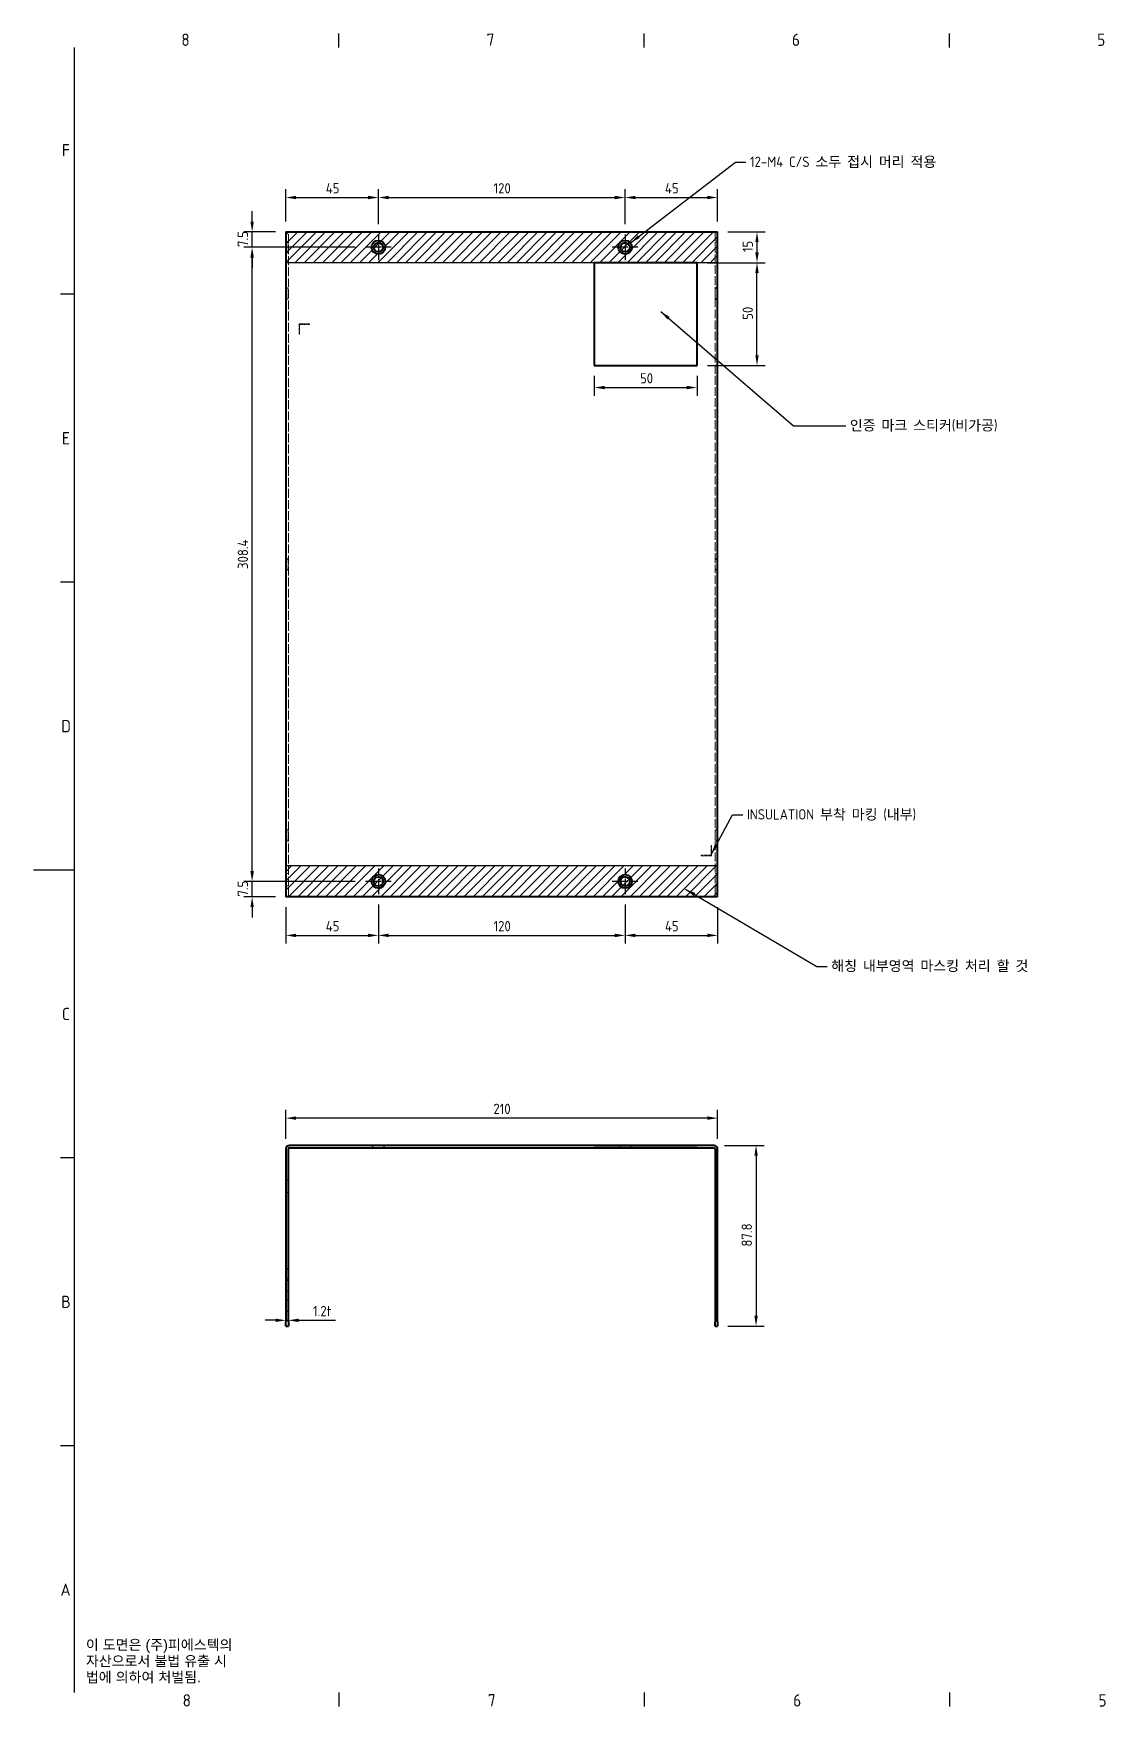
# Model space of a CAD drawing. Header units: millimetres. Extents: x 0 to 1188, y 0 to 840.
# Drawn here: x 0 to 521, y 13 to 827 of the extents above; entities that cross this region are included whole.
import ezdxf

# ---------------------------------------------------------------- set-up
doc = ezdxf.new("R2010")
doc.units = ezdxf.units.MM
doc.header["$LTSCALE"] = 2
doc.linetypes.add('CHAIN', pattern=[0.3543, 0.2362, -0.0295, 0.0591, -0.0295])
doc.linetypes.add('DASHED', pattern=[0.2067, 0.1654, -0.0413])
doc.layers.get('0').update_dxf_attribs({"color": 3, "lineweight": 25})
for name, color, linetype, lineweight in [('가려진 것(ISO)', 2, 'DASHED', 18), ('가시적인 것(ISO)', 3, 'Continuous', 40), ('경계(ISO)', 7, 'Continuous', 25), ('기호(ISO)', 5, 'Continuous', 25), ('스케치 형상(ISO)', 3, 'Continuous', 25), ('중심 표식(ISO)', 1, 'Continuous', 25), ('치수(ISO)', 2, 'Continuous', 25), ('해치(ISO)', 7, 'Continuous', 18)]:
    doc.layers.add(name, color=color, linetype=linetype, lineweight=lineweight)
doc.styles.add('문자 텍스트_PSTEK_POSCO', font='isocp.shx')
doc.styles.add('치수 텍스트_PSTEK_POSCO', font='isocp.shx')
doc.dimstyles.new('치수_PSTEK_POSCO', dxfattribs={"dimscale": 2, "dimtxt": 2.5, "dimasz": 2.5, "dimexe": 2, "dimexo": 2.5, "dimgap": 1, "dimtad": 1, "dimrnd": 1e-08, "dimdsep": 46, "dimtxsty": '치수 텍스트_PSTEK_POSCO', "dimcen": 0.09, "dimdle": 10, "dimclrd": 7, "dimclre": 7, "dimclrt": 2, "dimadec": 1, "dimazin": 2, "dimtfac": 1, "dimtmove": 0, "dimatfit": 3, "dimfxl": 0, "dimtolj": 1, "dimlwd": -1, "dimlwe": -1, "dimarcsym": 0})
doc.dimstyles.new('치수_PSTEK_POSCO$7', dxfattribs={"dimscale": 2, "dimtxt": 2.5, "dimasz": 2.5, "dimexe": 2, "dimexo": 2.5, "dimgap": 1, "dimtad": 1, "dimrnd": 1e-08, "dimdsep": 46, "dimtxsty": '치수 텍스트_PSTEK_POSCO', "dimcen": 0.09, "dimdle": 10, "dimclrd": 7, "dimclre": 7, "dimclrt": 2, "dimadec": 1, "dimazin": 2, "dimtfac": 1, "dimtmove": 0, "dimatfit": 3, "dimfxl": 0, "dimtolj": 1, "dimlwd": -1, "dimlwe": -1, "dimarcsym": 0})
pattern_1 = [(45, (0, 0), (-2.245064, 2.245064), [])]

# ---------------------------------------------------------------- blocks, each defined once
blk = doc.blocks.new('경계 Default Border')
at = {"layer": '경계(ISO)'}
for p, q in [((74.25, 410), (74.25, 413.4)), ((148.5, 410), (148.5, 413.4)), ((222.75, 410), (222.75, 413.4)), ((10, 350), (6.6, 350)), ((10, 280), (6.6, 280)), ((10, 140), (6.6, 140)), ((10, 70), (6.6, 70)), ((74.25, 10), (74.25, 6.6)), ((148.5, 10), (148.5, 6.6)), ((222.75, 10), (222.75, 6.6))]:
    blk.add_line(p, q, dxfattribs=at)
at = {"layer": '경계(ISO)', "flags": 128}
for points in [[(10, 10), (10, 410)], [(0, 210), (10, 210)]]:
    blk.add_lwpolyline(points, dxfattribs=at)
at = {"layer": '경계(ISO)', "color": 2, "char_height": 3, "attachment_point": 7, "style": '문자 텍스트_PSTEK_POSCO'}
for s, insert in [('8', (35.96, 410.37)), ('7', (110.21, 410.39)), ('6', (184.46, 410.37)), ('5', (258.71, 410.37)), ('F', (6.93, 383.5)), ('E', (6.93, 313.47)), ('D', (6.77, 243.47)), ('C', (6.93, 173.47)), ('B', (6.77, 103.47)), ('A', (6.6, 33.49)), ('8', (36.27, 6.57)), ('7', (110.52, 6.59)), ('6', (184.77, 6.57)), ('5', (259.02, 6.57))]:
    blk.add_mtext(s, dxfattribs=dict(at, insert=insert))
blk = doc.blocks.new('*D22')
at = {"layer": 'Defpoints', "color": 0}
for p in [(331.08, 285.99), (332.78, 198.19), (351.47, 198.19)]:
    blk.add_point(p, dxfattribs=at)
at = {"layer": '치수(ISO)', "color": 7}
for p, q in [((336.08, 285.99), (355.47, 285.99)), ((351.47, 280.99), (351.47, 203.19)), ((337.78, 198.19), (355.47, 198.19))]:
    blk.add_line(p, q, dxfattribs=at)
for points in [[(350.64, 280.99), (352.31, 280.99), (351.47, 285.99)], [(350.64, 203.19), (352.31, 203.19), (351.47, 198.19)]]:
    blk.add_solid(points, dxfattribs=at)
at = {"layer": '치수(ISO)', "color": 2, "insert": (346.97, 236.84), "char_height": 5, "attachment_point": 4, "rotation": 90, "style": '치수 텍스트_PSTEK_POSCO'}
blk.add_mtext('\\A1;87.8', dxfattribs=at)
blk = doc.blocks.new('*D23')
at = {"layer": 'Defpoints', "color": 0}
for p in [(122.78, 299.3), (122.78, 284.29), (332.78, 284.29)]:
    blk.add_point(p, dxfattribs=at)
at = {"layer": '치수(ISO)', "color": 7}
for p, q in [((122.78, 289.29), (122.78, 303.3)), ((332.78, 289.29), (332.78, 303.3)), ((327.78, 299.3), (127.78, 299.3))]:
    blk.add_line(p, q, dxfattribs=at)
for points in [[(127.78, 300.14), (127.78, 298.47), (122.78, 299.3)], [(327.78, 300.14), (327.78, 298.47), (332.78, 299.3)]]:
    blk.add_solid(points, dxfattribs=at)
at = {"layer": '치수(ISO)', "color": 2, "insert": (223.71, 303.81), "char_height": 5, "attachment_point": 4, "style": '치수 텍스트_PSTEK_POSCO'}
blk.add_mtext('\\A1;210', dxfattribs=at)
blk = doc.blocks.new('*D24')
at = {"layer": 'Defpoints', "color": 0}
for p in [(122.78, 406.92), (167.78, 408.17), (167.78, 388.17)]:
    blk.add_point(p, dxfattribs=at)
at = {"layer": '치수(ISO)', "color": 7}
for p, q in [((122.78, 401.92), (122.78, 384.17)), ((167.78, 403.17), (167.78, 384.17)), ((127.78, 388.17), (162.78, 388.17))]:
    blk.add_line(p, q, dxfattribs=at)
for points in [[(127.78, 389), (127.78, 387.33), (122.78, 388.17)], [(162.78, 389), (162.78, 387.33), (167.78, 388.17)]]:
    blk.add_solid(points, dxfattribs=at)
at = {"layer": '치수(ISO)', "color": 2, "insert": (142.18, 392.67), "char_height": 5, "attachment_point": 4, "style": '치수 텍스트_PSTEK_POSCO'}
blk.add_mtext('\\A1;45', dxfattribs=at)
blk = doc.blocks.new('*D25')
at = {"layer": 'Defpoints', "color": 0}
for p in [(167.78, 408.17), (287.78, 408.17), (287.78, 388.17)]:
    blk.add_point(p, dxfattribs=at)
at = {"layer": '치수(ISO)', "color": 7}
for p, q in [((167.78, 403.17), (167.78, 384.17)), ((287.78, 403.17), (287.78, 384.17)), ((172.78, 388.17), (282.78, 388.17))]:
    blk.add_line(p, q, dxfattribs=at)
for points in [[(172.78, 389), (172.78, 387.33), (167.78, 388.17)], [(282.78, 389), (282.78, 387.33), (287.78, 388.17)]]:
    blk.add_solid(points, dxfattribs=at)
at = {"layer": '치수(ISO)', "color": 2, "insert": (223.78, 392.67), "char_height": 5, "attachment_point": 4, "style": '치수 텍스트_PSTEK_POSCO'}
blk.add_mtext('\\A1;120', dxfattribs=at)
blk = doc.blocks.new('*D26')
at = {"layer": 'Defpoints', "color": 0}
for p in [(287.78, 408.17), (332.78, 406.92), (332.78, 388.17)]:
    blk.add_point(p, dxfattribs=at)
at = {"layer": '치수(ISO)', "color": 7}
for p, q in [((287.78, 403.17), (287.78, 384.17)), ((332.78, 401.92), (332.78, 384.17)), ((292.78, 388.17), (327.78, 388.17))]:
    blk.add_line(p, q, dxfattribs=at)
for points in [[(292.78, 389), (292.78, 387.33), (287.78, 388.17)], [(327.78, 389), (327.78, 387.33), (332.78, 388.17)]]:
    blk.add_solid(points, dxfattribs=at)
at = {"layer": '치수(ISO)', "color": 2, "insert": (307.18, 392.67), "char_height": 5, "attachment_point": 4, "style": '치수 텍스트_PSTEK_POSCO'}
blk.add_mtext('\\A1;45', dxfattribs=at)
blk = doc.blocks.new('*D38')
at = {"layer": 'Defpoints', "color": 0}
for p in [(106.36, 414.42), (122.78, 406.92), (161.53, 414.42)]:
    blk.add_point(p, dxfattribs=at)
at = {"layer": '치수(ISO)', "color": 7}
for p, q in [((106.36, 419.42), (106.36, 424.42)), ((156.53, 414.42), (102.36, 414.42)), ((117.78, 406.92), (102.36, 406.92)), ((106.36, 406.92), (106.36, 414.42)), ((106.36, 401.92), (106.36, 396.92))]:
    blk.add_line(p, q, dxfattribs=at)
for points in [[(105.53, 419.42), (107.2, 419.42), (106.36, 414.42)], [(105.53, 401.92), (107.2, 401.92), (106.36, 406.92)]]:
    blk.add_solid(points, dxfattribs=at)
at = {"layer": '치수(ISO)', "color": 2, "insert": (101.86, 407.06), "char_height": 5, "attachment_point": 4, "rotation": 90, "style": '치수 텍스트_PSTEK_POSCO'}
blk.add_mtext('\\A1;7.5', dxfattribs=at)
blk = doc.blocks.new('*D39')
at = {"layer": 'Defpoints', "color": 0}
for p in [(106.36, 722.82), (161.53, 722.82), (161.53, 414.42)]:
    blk.add_point(p, dxfattribs=at)
at = {"layer": '치수(ISO)', "color": 7}
for p, q in [((156.53, 722.82), (102.36, 722.82)), ((106.36, 419.42), (106.36, 717.82)), ((156.53, 414.42), (102.36, 414.42))]:
    blk.add_line(p, q, dxfattribs=at)
for points in [[(105.53, 717.82), (107.2, 717.82), (106.36, 722.82)], [(105.53, 419.42), (107.2, 419.42), (106.36, 414.42)]]:
    blk.add_solid(points, dxfattribs=at)
at = {"layer": '치수(ISO)', "color": 2, "insert": (101.86, 566.37), "char_height": 5, "attachment_point": 4, "rotation": 90, "style": '치수 텍스트_PSTEK_POSCO'}
blk.add_mtext('\\A1;308.4', dxfattribs=at)
blk = doc.blocks.new('*D40')
at = {"layer": 'Defpoints', "color": 0}
for p in [(106.36, 730.32), (122.78, 730.32), (161.53, 722.82)]:
    blk.add_point(p, dxfattribs=at)
at = {"layer": '치수(ISO)', "color": 7}
for p, q in [((106.36, 735.32), (106.36, 740.32)), ((117.78, 730.32), (102.36, 730.32)), ((106.36, 722.82), (106.36, 730.32)), ((156.53, 722.82), (102.36, 722.82)), ((106.36, 717.82), (106.36, 712.82))]:
    blk.add_line(p, q, dxfattribs=at)
for points in [[(105.53, 735.32), (107.2, 735.32), (106.36, 730.32)], [(105.53, 717.82), (107.2, 717.82), (106.36, 722.82)]]:
    blk.add_solid(points, dxfattribs=at)
at = {"layer": '치수(ISO)', "color": 2, "insert": (101.86, 722.96), "char_height": 5, "attachment_point": 4, "rotation": 90, "style": '치수 텍스트_PSTEK_POSCO'}
blk.add_mtext('\\A1;7.5', dxfattribs=at)
blk = doc.blocks.new('*D41')
at = {"layer": 'Defpoints', "color": 0}
for p in [(167.78, 747.01), (122.78, 730.32), (167.78, 729.07)]:
    blk.add_point(p, dxfattribs=at)
at = {"layer": '치수(ISO)', "color": 7}
for p, q in [((122.78, 735.32), (122.78, 751.01)), ((167.78, 734.07), (167.78, 751.01)), ((127.78, 747.01), (162.78, 747.01))]:
    blk.add_line(p, q, dxfattribs=at)
for points in [[(127.78, 747.85), (127.78, 746.18), (122.78, 747.01)], [(162.78, 747.85), (162.78, 746.18), (167.78, 747.01)]]:
    blk.add_solid(points, dxfattribs=at)
at = {"layer": '치수(ISO)', "color": 2, "insert": (142.18, 751.51), "char_height": 5, "attachment_point": 4, "style": '치수 텍스트_PSTEK_POSCO'}
blk.add_mtext('\\A1;45', dxfattribs=at)
blk = doc.blocks.new('*D42')
at = {"layer": 'Defpoints', "color": 0}
for p in [(287.78, 747.01), (167.78, 729.07), (287.78, 729.07)]:
    blk.add_point(p, dxfattribs=at)
at = {"layer": '치수(ISO)', "color": 7}
for p, q in [((167.78, 734.07), (167.78, 751.01)), ((287.78, 734.07), (287.78, 751.01)), ((172.78, 747.01), (282.78, 747.01))]:
    blk.add_line(p, q, dxfattribs=at)
for points in [[(172.78, 747.85), (172.78, 746.18), (167.78, 747.01)], [(282.78, 747.85), (282.78, 746.18), (287.78, 747.01)]]:
    blk.add_solid(points, dxfattribs=at)
at = {"layer": '치수(ISO)', "color": 2, "insert": (223.78, 751.51), "char_height": 5, "attachment_point": 4, "style": '치수 텍스트_PSTEK_POSCO'}
blk.add_mtext('\\A1;120', dxfattribs=at)
blk = doc.blocks.new('*D43')
at = {"layer": 'Defpoints', "color": 0}
for p in [(332.78, 747.01), (287.78, 729.07), (332.78, 730.32)]:
    blk.add_point(p, dxfattribs=at)
at = {"layer": '치수(ISO)', "color": 7}
for p, q in [((287.78, 734.07), (287.78, 751.01)), ((332.78, 735.32), (332.78, 751.01)), ((292.78, 747.01), (327.78, 747.01))]:
    blk.add_line(p, q, dxfattribs=at)
for points in [[(292.78, 747.85), (292.78, 746.18), (287.78, 747.01)], [(327.78, 747.85), (327.78, 746.18), (332.78, 747.01)]]:
    blk.add_solid(points, dxfattribs=at)
at = {"layer": '치수(ISO)', "color": 2, "insert": (307.18, 751.51), "char_height": 5, "attachment_point": 4, "style": '치수 텍스트_PSTEK_POSCO'}
blk.add_mtext('\\A1;45', dxfattribs=at)
blk = doc.blocks.new('*D44')
at = {"layer": 'Defpoints', "color": 0}
for p in [(332.78, 730.32), (322.78, 715.32), (351.93, 715.32)]:
    blk.add_point(p, dxfattribs=at)
at = {"layer": '치수(ISO)', "color": 7}
for p, q in [((337.78, 730.32), (355.93, 730.32)), ((351.93, 725.32), (351.93, 720.32)), ((327.78, 715.32), (355.93, 715.32))]:
    blk.add_line(p, q, dxfattribs=at)
for points in [[(351.1, 725.32), (352.76, 725.32), (351.93, 730.32)], [(351.1, 720.32), (352.76, 720.32), (351.93, 715.32)]]:
    blk.add_solid(points, dxfattribs=at)
at = {"layer": '치수(ISO)', "color": 2, "insert": (347.43, 720.46), "char_height": 5, "attachment_point": 4, "rotation": 90, "style": '치수 텍스트_PSTEK_POSCO'}
blk.add_mtext('\\A1;15', dxfattribs=at)
blk = doc.blocks.new('*D45')
at = {"layer": 'Defpoints', "color": 0}
for p in [(322.78, 715.32), (351.93, 715.32), (322.78, 665.32)]:
    blk.add_point(p, dxfattribs=at)
at = {"layer": '치수(ISO)', "color": 7}
for p, q in [((327.78, 715.32), (355.93, 715.32)), ((351.93, 670.32), (351.93, 710.32)), ((327.78, 665.32), (355.93, 665.32))]:
    blk.add_line(p, q, dxfattribs=at)
for points in [[(351.1, 710.32), (352.76, 710.32), (351.93, 715.32)], [(351.1, 670.32), (352.76, 670.32), (351.93, 665.32)]]:
    blk.add_solid(points, dxfattribs=at)
at = {"layer": '치수(ISO)', "color": 2, "insert": (347.43, 687.57), "char_height": 5, "attachment_point": 4, "rotation": 90, "style": '치수 텍스트_PSTEK_POSCO'}
blk.add_mtext('\\A1;50', dxfattribs=at)
blk = doc.blocks.new('*D46')
at = {"layer": 'Defpoints', "color": 0}
for p in [(272.78, 665.32), (322.78, 665.32), (322.78, 654.59)]:
    blk.add_point(p, dxfattribs=at)
at = {"layer": '치수(ISO)', "color": 7}
for p, q in [((272.78, 660.32), (272.78, 650.59)), ((322.78, 660.32), (322.78, 650.59)), ((277.78, 654.59), (317.78, 654.59))]:
    blk.add_line(p, q, dxfattribs=at)
for points in [[(277.78, 655.42), (277.78, 653.76), (272.78, 654.59)], [(317.78, 655.42), (317.78, 653.76), (322.78, 654.59)]]:
    blk.add_solid(points, dxfattribs=at)
at = {"layer": '치수(ISO)', "color": 2, "insert": (295.03, 659.09), "char_height": 5, "attachment_point": 4, "style": '치수 텍스트_PSTEK_POSCO'}
blk.add_mtext('\\A1;50', dxfattribs=at)
blk = doc.blocks.new('*D48')
at = {"layer": 'Defpoints', "color": 0}
for p in [(122.78, 200.19), (123.98, 200.97), (123.98, 200.19)]:
    blk.add_point(p, dxfattribs=at)
at = {"layer": '치수(ISO)', "color": 7}
for p, q in [((117.78, 200.97), (112.78, 200.97)), ((122.78, 200.97), (123.98, 200.97)), ((128.98, 200.97), (146.98, 200.97))]:
    blk.add_line(p, q, dxfattribs=at)
for points in [[(117.78, 201.8), (117.78, 200.14), (122.78, 200.97)], [(128.98, 201.8), (128.98, 200.14), (123.98, 200.97)]]:
    blk.add_solid(points, dxfattribs=at)
at = {"layer": '치수(ISO)', "color": 2, "insert": (135.98, 205.47), "char_height": 5, "attachment_point": 4, "style": '치수 텍스트_PSTEK_POSCO'}
blk.add_mtext('\\A1;1.2t', dxfattribs=at)

msp = doc.modelspace()

# ---------------------------------------------------------------- hatches: boundary and pattern name
at = {"layer": '해치(ISO)'}
h = msp.add_hatch(dxfattribs=at)
h.set_pattern_fill('ANSI31', color=1, scale=25.4, style=0)
h.set_pattern_definition(pattern_1)
h.paths.add_polyline_path([(122.779, 730.318), (122.779, 715.318), (332.779, 715.329), (332.779, 730.318)])
h = msp.add_hatch(dxfattribs=at)
h.set_pattern_fill('ANSI31', color=1, scale=25.4, style=0)
h.set_pattern_definition(pattern_1)
h.paths.add_polyline_path([(122.779, 406.918), (332.779, 406.918), (332.779, 421.918), (122.779, 421.918)])

# ---------------------------------------------------------------- linework, layer by layer
at = {"layer": '가려진 것(ISO)', "ltscale": 1.548747}
for p, q in [((123.929, 725.068), (122.779, 726.218)), ((331.629, 725.068), (332.779, 726.218)), ((123.929, 720.568), (122.779, 719.418)), ((331.629, 720.568), (332.779, 719.418)), ((123.929, 702.568), (122.779, 703.718)), ((331.629, 702.568), (332.779, 703.718)), ((123.929, 698.068), (122.779, 696.918)), ((331.629, 698.068), (332.779, 696.918)), ((123.929, 570.868), (122.779, 572.018)), ((331.629, 570.868), (332.779, 572.018)), ((123.929, 566.368), (122.779, 565.218)), ((331.629, 566.368), (332.779, 565.218)), ((123.929, 439.168), (122.779, 440.318)), ((331.629, 439.168), (332.779, 440.318)), ((123.929, 434.668), (122.779, 433.518)), ((331.629, 434.668), (332.779, 433.518)), ((123.929, 225.442), (122.779, 226.592)), ((123.929, 220.942), (122.779, 219.792)), ((331.629, 225.442), (332.779, 226.592)), ((331.629, 220.942), (332.779, 219.792)), ((123.929, 210.442), (122.779, 211.592)), ((331.629, 210.442), (332.779, 211.592)), ((123.929, 205.942), (122.779, 204.792)), ((331.629, 205.942), (332.779, 204.792))]:
    msp.add_line(p, q, dxfattribs=at)
at = {"layer": '가려진 것(ISO)', "ltscale": 6.731654}
for p, q in [((123.929, 720.568), (123.929, 725.068)), ((331.629, 720.568), (331.629, 725.068)), ((123.929, 698.068), (123.929, 702.568)), ((331.629, 698.068), (331.629, 702.568)), ((123.929, 566.368), (123.929, 570.868)), ((331.629, 566.368), (331.629, 570.868)), ((123.929, 434.668), (123.929, 439.168)), ((331.629, 434.668), (331.629, 439.168)), ((165.529, 284.892), (170.029, 284.892)), ((285.529, 284.892), (290.029, 284.892)), ((123.929, 220.942), (123.929, 225.442)), ((331.629, 220.942), (331.629, 225.442)), ((123.929, 205.942), (123.929, 210.442)), ((331.629, 205.942), (331.629, 210.442))]:
    msp.add_line(p, q, dxfattribs=at)
at = {"layer": '가려진 것(ISO)', "ltscale": 0.047517}
for p, q in [((123.929, 725.068), (123.979, 725.068)), ((331.579, 725.068), (331.629, 725.068)), ((123.929, 720.568), (123.979, 720.568)), ((331.579, 720.568), (331.629, 720.568)), ((123.929, 702.568), (123.979, 702.568)), ((331.579, 702.568), (331.629, 702.568)), ((123.929, 698.068), (123.979, 698.068)), ((331.579, 698.068), (331.629, 698.068)), ((123.929, 570.868), (123.979, 570.868)), ((331.579, 570.868), (331.629, 570.868)), ((123.929, 566.368), (123.979, 566.368)), ((331.579, 566.368), (331.629, 566.368)), ((123.929, 439.168), (123.979, 439.168)), ((123.929, 434.668), (123.979, 434.668)), ((331.579, 439.168), (331.629, 439.168)), ((331.579, 434.668), (331.629, 434.668)), ((123.929, 225.442), (123.979, 225.442)), ((123.929, 220.942), (123.979, 220.942)), ((331.579, 225.442), (331.629, 225.442)), ((331.579, 220.942), (331.629, 220.942)), ((123.929, 210.442), (123.979, 210.442)), ((123.929, 205.942), (123.979, 205.942)), ((331.579, 210.442), (331.629, 210.442)), ((331.579, 205.942), (331.629, 205.942))]:
    msp.add_line(p, q, dxfattribs=at)
at = {"layer": '가려진 것(ISO)', "ltscale": 13.038219}
for p, q in [((123.979, 406.918), (123.979, 730.318)), ((331.579, 730.318), (331.579, 406.918))]:
    msp.add_line(p, q, dxfattribs=at)
at = {"layer": '가려진 것(ISO)', "ltscale": 4.761642}
for p, q in [((129.279, 685.518), (129.279, 680.518)), ((134.279, 685.518), (129.279, 685.518)), ((329.779, 426.918), (329.779, 431.918)), ((324.779, 426.918), (329.779, 426.918)), ((324.779, 284.892), (329.779, 284.892))]:
    msp.add_line(p, q, dxfattribs=at)
at = {"layer": '가려진 것(ISO)', "ltscale": 4.571172}
for p, q in [((129.479, 685.318), (134.279, 685.318)), ((129.479, 680.518), (129.479, 685.318)), ((329.579, 431.918), (329.579, 427.118)), ((329.579, 427.118), (324.779, 427.118)), ((129.479, 284.892), (134.279, 284.892))]:
    msp.add_line(p, q, dxfattribs=at)
at = {"layer": '가려진 것(ISO)', "ltscale": 0.19037}
for p, q in [((134.279, 685.318), (134.279, 685.518)), ((129.279, 680.518), (129.479, 680.518)), ((329.779, 431.918), (329.579, 431.918)), ((324.779, 427.118), (324.779, 426.918)), ((129.279, 284.892), (129.479, 284.892))]:
    msp.add_line(p, q, dxfattribs=at)
at = {"layer": '가려진 것(ISO)', "ltscale": 1.142718}
for p, q in [((122.779, 418.318), (123.979, 418.318)), ((331.579, 418.318), (332.779, 418.318)), ((122.779, 412.318), (123.979, 412.318)), ((331.579, 412.318), (332.779, 412.318)), ((122.779, 269.092), (123.979, 269.092)), ((331.579, 269.092), (332.779, 269.092)), ((122.779, 263.092), (123.979, 263.092)), ((331.579, 263.092), (332.779, 263.092)), ((122.779, 221.092), (123.979, 221.092)), ((331.579, 221.092), (332.779, 221.092)), ((122.779, 215.092), (123.979, 215.092)), ((331.579, 215.092), (332.779, 215.092))]:
    msp.add_line(p, q, dxfattribs=at)
at = {"layer": '가려진 것(ISO)', "ltscale": 0.095135}
for p, q in [((129.279, 284.792), (129.279, 284.892)), ((129.479, 284.792), (129.479, 284.892)), ((134.279, 284.792), (134.279, 284.892)), ((165.529, 284.892), (165.529, 284.792)), ((170.029, 284.892), (170.029, 284.792)), ((285.529, 284.892), (285.529, 284.792)), ((290.029, 284.892), (290.029, 284.792)), ((324.779, 284.792), (324.779, 284.892)), ((329.579, 284.792), (329.579, 284.892)), ((329.779, 284.792), (329.779, 284.892))]:
    msp.add_line(p, q, dxfattribs=at)
at = {"layer": '가려진 것(ISO)', "ltscale": 1.481406}
for p, q in [((165.529, 284.892), (164.429, 285.992)), ((170.029, 284.892), (171.129, 285.992)), ((285.529, 284.892), (284.429, 285.992)), ((290.029, 284.892), (291.129, 285.992))]:
    msp.add_line(p, q, dxfattribs=at)
at = {"layer": '가시적인 것(ISO)'}
for p, q in [((122.779, 730.318), (124.479, 730.318)), ((122.779, 730.318), (122.779, 406.918)), ((124.479, 730.318), (331.079, 730.318)), ((331.079, 730.318), (332.779, 730.318)), ((332.779, 406.918), (332.779, 730.318)), ((272.779, 715.318), (272.779, 665.318)), ((322.779, 715.318), (272.779, 715.318)), ((322.779, 665.318), (322.779, 715.318)), ((272.779, 665.318), (322.779, 665.318)), ((124.479, 406.918), (122.779, 406.918)), ((331.079, 406.918), (124.479, 406.918)), ((332.779, 406.918), (331.079, 406.918)), ((331.079, 285.992), (124.479, 285.992)), ((124.479, 284.792), (331.079, 284.792)), ((272.779, 285.992), (272.779, 286.042)), ((272.779, 286.042), (322.779, 286.042)), ((322.779, 285.992), (322.779, 286.042)), ((122.779, 284.292), (122.779, 200.192)), ((123.979, 200.192), (123.979, 284.292)), ((331.579, 284.292), (331.579, 200.192)), ((332.779, 200.192), (332.779, 284.292)), ((122.779, 198.192), (122.779, 200.192)), ((122.779, 198.192), (123.979, 198.192)), ((123.979, 200.192), (123.979, 198.192)), ((331.579, 198.192), (331.579, 200.192)), ((331.579, 198.192), (332.779, 198.192)), ((332.779, 200.192), (332.779, 198.192))]:
    msp.add_line(p, q, dxfattribs=at)
for centre, radius in [((167.779, 722.818), 3.35), ((167.779, 722.818), 2.25), ((287.779, 722.818), 3.35), ((287.779, 722.818), 2.25), ((167.779, 414.418), 3.35), ((167.779, 414.418), 2.25), ((287.779, 414.418), 3.35), ((287.779, 414.418), 2.25)]:
    msp.add_circle(centre, radius, dxfattribs=at)
for centre, radius, start, end in [((124.479, 284.292), 1.7, 90, 180), ((124.479, 284.292), 0.5, 90, 180), ((331.079, 284.292), 1.7, 0, 90), ((331.079, 284.292), 0.5, 0, 90)]:
    msp.add_arc(centre, radius, start, end, dxfattribs=at)
at = {"layer": '스케치 형상(ISO)'}
for p, q in [((122.779, 730.318), (332.779, 730.318)), ((122.779, 715.318), (122.779, 730.318)), ((332.779, 715.329), (122.779, 715.318)), ((332.779, 421.918), (122.779, 421.918)), ((122.779, 421.918), (122.779, 406.918)), ((332.779, 406.918), (332.779, 421.918))]:
    msp.add_line(p, q, dxfattribs=at)
at = {"layer": '중심 표식(ISO)', "linetype": 'CHAIN', "ltscale": 6.944946}
for p, q in [((167.779, 729.068), (167.779, 716.568)), ((287.779, 729.068), (287.779, 716.568)), ((174.029, 722.818), (161.529, 722.818)), ((294.029, 722.818), (281.529, 722.818)), ((167.779, 420.668), (167.779, 408.168)), ((287.779, 420.668), (287.779, 408.168)), ((174.029, 414.418), (161.529, 414.418)), ((294.029, 414.418), (281.529, 414.418))]:
    msp.add_line(p, q, dxfattribs=at)

# ---------------------------------------------------------------- block references
at = {"xscale": 2, "yscale": 2, "zscale": 2}
msp.add_blockref('경계 Default Border', (0, 0), dxfattribs=at)

# ---------------------------------------------------------------- texts
at = {"layer": '기호(ISO)', "color": 2, "char_height": 5, "attachment_point": 4}
for s, insert, width, line_spacing_factor, style in [('{12-M4 C/S 소두 접시 머리 적용}', (348.514, 764.128), 106.14028, 0.4375, '치수 텍스트_PSTEK_POSCO'), ('{\\fArial|b0|i0;\\H5.0000;이 도면은 (주)피에스텍의\\P자산으로서 불법 유출 시 \\P법에 의하여 처벌됨.}', (25.51, 35.029), 78.61221, 0.944221, '문자 텍스트_PSTEK_POSCO')]:
    msp.add_mtext(s, dxfattribs=dict(at, insert=insert, width=width, line_spacing_factor=line_spacing_factor, style=style))
at = {"layer": '기호(ISO)', "color": 2, "char_height": 5, "attachment_point": 4, "style": '치수 텍스트_PSTEK_POSCO'}
for s, insert, width in [('{\\fISOCP|b0|i0;\\H5.0000;인증 마크 스티커(비가공)}', (397.07, 635.971), 86.06674), ('{\\fISOCP|b0|i0;\\H5.0000;INSULATION 부착 마킹 (내부)}', (346.995, 446.737), 96.31108), ('{\\fSystem|b0|i0;\\H5.0000;해칭\\fISOCP|b0|i0;\\H5.0000; \\fSystem|b0|i0;\\H5.0000;내부영역\\fISOCP|b0|i0;\\H5.0000; \\fSystem|b0|i0;\\H5.0000;마스킹\\fISOCP|b0|i0;\\H5.0000; \\fSystem|b0|i0;\\H5.0000;처리\\fISOCP|b0|i0;\\H5.0000; \\fSystem|b0|i0;\\H5.0000;할\\fISOCP|b0|i0;\\H5.0000; \\fSystem|b0|i0;\\H5.0000;것}', (388.032, 373.088), 97.44386)]:
    msp.add_mtext(s, dxfattribs=dict(at, insert=insert, width=width))

# ---------------------------------------------------------------- dimensions: what is measured, and where the dimension line sits
at = {"layer": '치수(ISO)', "color": 7}
for base, p1, p2, angle, override, picture, middle in [((167.779, 747.015), (122.779, 730.318), (167.779, 729.068), 180, {"dimdec": 2, "dimtp": 0, "dimtm": 0, "dimtdec": 2, "dimtofl": 0, "dimatfit": 1}, '*D41', (145.279, 747.015)), ((287.779, 747.015), (167.779, 729.068), (287.779, 729.068), 180, {"dimdec": 2, "dimtp": 0, "dimtm": 0, "dimtdec": 2, "dimtofl": 0, "dimatfit": 1}, '*D42', (227.779, 747.015)), ((332.779, 747.015), (287.779, 729.068), (332.779, 730.318), 180, {"dimdec": 2, "dimtp": 0, "dimtm": 0, "dimtdec": 2, "dimtofl": 0, "dimatfit": 1}, '*D43', (310.279, 747.015)), ((106.364, 730.318), (161.529, 722.818), (122.779, 730.318), 90, {"dimdec": 2, "dimtp": 0, "dimtm": 0, "dimtdec": 2, "dimtofl": 1, "dimatfit": 1}, '*D40', (106.364, 726.568)), ((351.929, 715.318), (332.779, 730.318), (322.779, 715.318), 90, {"dimdec": 2, "dimtp": 0, "dimtm": 0, "dimtdec": 2, "dimtofl": 0, "dimatfit": 1}, '*D44', (351.929, 722.818)), ((106.364, 722.818), (161.529, 414.418), (161.529, 722.818), 90, {"dimdec": 2, "dimtp": 0, "dimtm": 0, "dimtdec": 2, "dimtofl": 0, "dimatfit": 1}, '*D39', (106.364, 573.618)), ((351.929, 715.318), (322.779, 665.318), (322.779, 715.318), 90, {"dimdec": 2, "dimtp": 0, "dimtm": 0, "dimtdec": 2, "dimtofl": 0, "dimatfit": 1}, '*D45', (351.929, 690.318)), ((322.779, 654.591), (272.779, 665.318), (322.779, 665.318), 180, {"dimdec": 2, "dimtp": 0, "dimtm": 0, "dimtdec": 2, "dimtofl": 0, "dimatfit": 1}, '*D46', (297.779, 654.591)), ((106.364, 414.418), (122.779, 406.918), (161.529, 414.418), 90, {"dimdec": 2, "dimtp": 0, "dimtm": 0, "dimtdec": 2, "dimtofl": 1, "dimatfit": 1}, '*D38', (106.364, 410.668)), ((167.779, 388.168), (122.779, 406.918), (167.779, 408.168), 180, {"dimdec": 2, "dimtp": 0, "dimtm": 0, "dimtdec": 2, "dimtofl": 0, "dimatfit": 1}, '*D24', (145.279, 388.168)), ((287.779, 388.168), (167.779, 408.168), (287.779, 408.168), 180, {"dimdec": 2, "dimtp": 0, "dimtm": 0, "dimtdec": 2, "dimtofl": 0, "dimatfit": 1}, '*D25', (227.779, 388.168)), ((332.779, 388.168), (287.779, 408.168), (332.779, 406.918), 180, {"dimdec": 2, "dimtp": 0, "dimtm": 0, "dimtdec": 2, "dimtofl": 0, "dimatfit": 1}, '*D26', (310.279, 388.168)), ((351.474, 198.192), (331.079, 285.992), (332.779, 198.192), 90, {"dimdec": 2, "dimtp": 0, "dimtm": 0, "dimtdec": 2, "dimtofl": 0, "dimatfit": 1}, '*D22', (351.474, 242.092))]:
    dim = msp.add_linear_dim(base=base, p1=p1, p2=p2, angle=angle, dimstyle='치수_PSTEK_POSCO', override=override, dxfattribs=at)
    dim.commit()
    dim.dimension.update_dxf_attribs({"geometry": picture, "text_midpoint": middle, "dimtype": 160})
dim = msp.add_linear_dim(base=(122.779, 299.305), p1=(332.779, 284.292), p2=(122.779, 284.292), dimstyle='치수_PSTEK_POSCO', override={"dimdec": 2, "dimtp": 0, "dimtm": 0, "dimtdec": 2, "dimtofl": 0, "dimatfit": 1}, dxfattribs=at)
dim.commit()
dim.dimension.update_dxf_attribs({"geometry": '*D23', "text_midpoint": (227.779, 299.305), "dimtype": 160})
dim = msp.add_linear_dim(base=(123.979, 200.97), p1=(122.779, 200.192), p2=(123.979, 200.192), angle=180, text='<>t', dimstyle='치수_PSTEK_POSCO', override={"dimdec": 2, "dimse1": 1, "dimse2": 1, "dimtp": 0, "dimtm": 0, "dimtdec": 2, "dimtofl": 1, "dimatfit": 1}, dxfattribs=at)
dim.commit()
dim.dimension.update_dxf_attribs({"geometry": '*D48', "text_midpoint": (140.479, 200.97), "dimtype": 160})

# ---------------------------------------------------------------- leaders
at = {"layer": '기호(ISO)', "color": 7, "annotation_type": 0, "has_hookline": 1, "hookline_direction": 0}
for points, text_width in [([(290.389, 724.917), (341.514, 764.128), (346.514, 764.128)], 92.976), ([(305.077, 691.628), (369.62, 635.971), (395.07, 635.971)], 75.443), ([(329.779, 427.794), (339.995, 446.737), (344.995, 446.737)], 89.361), ([(317.214, 410.597), (381.032, 373.088), (386.032, 373.088)], 89.445)]:
    msp.add_leader(points, dimstyle='치수_PSTEK_POSCO$7', override={"dimtad": 0}, dxfattribs=dict(at, text_width=text_width))

doc.saveas('drawing.dxf')
